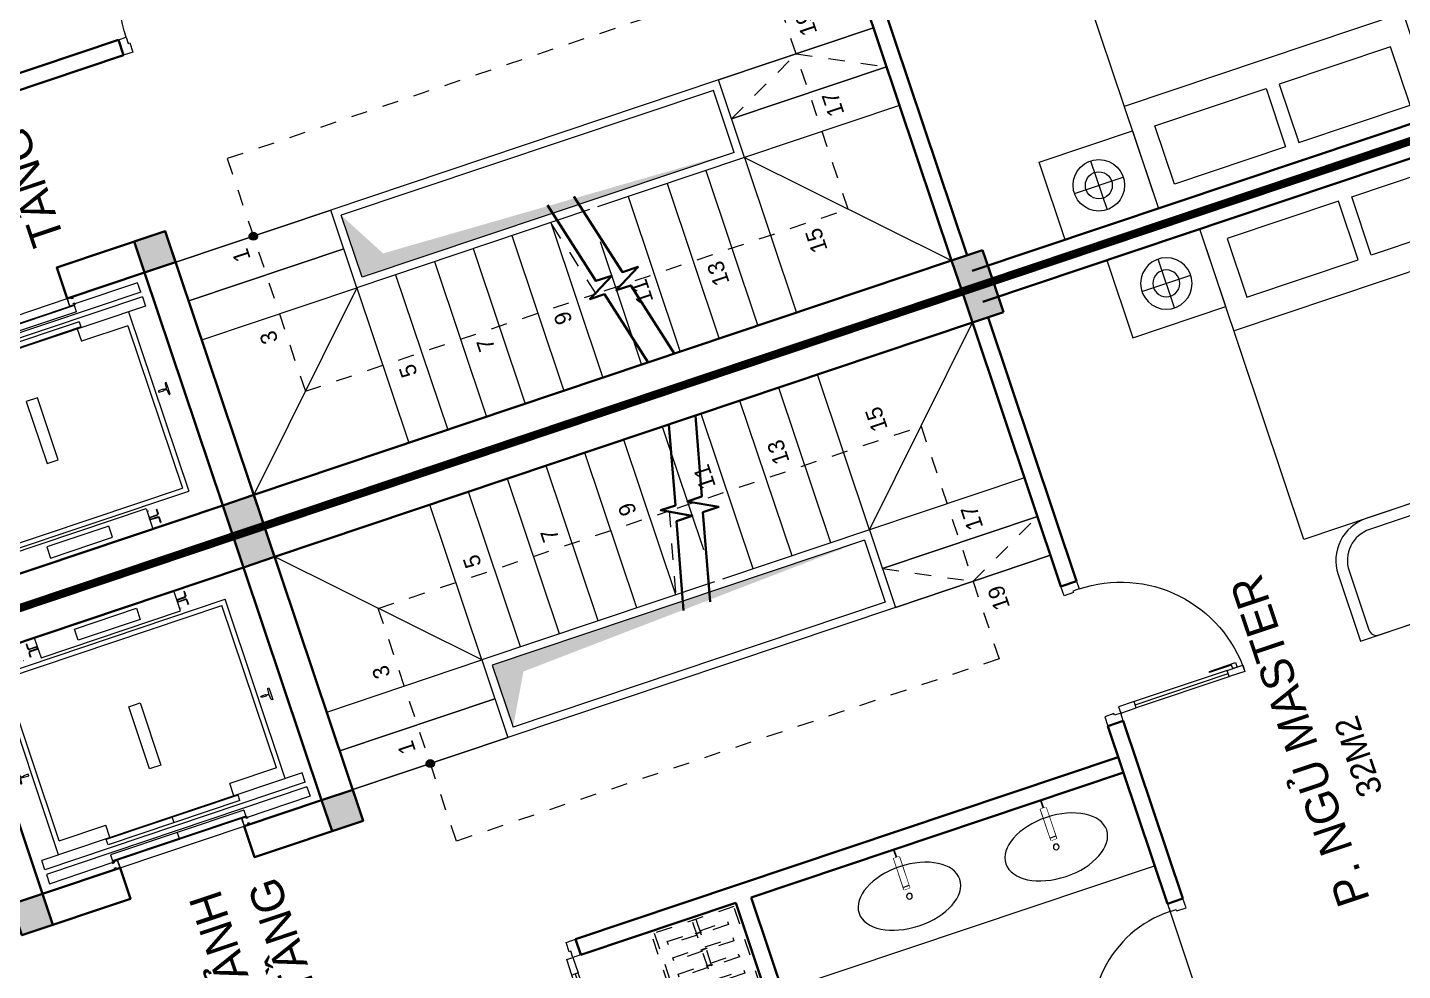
# Model space of a CAD drawing. Header units: metres. Extents: x 568332 to 569219, y 2065964 to 2066430.
# Drawn here: x 568597.84 to 568606.24, y 2066211.26 to 2066217.02 of the extents above; entities that cross this region are included whole.
import ezdxf

# ---------------------------------------------------------------- set-up
doc = ezdxf.new("R2010")
doc.units = ezdxf.units.M
for name, pattern in [('$AUDIT_BAD_LTYPE2', [0]), ('CENTER', [2, 1.25, -0.25, 0.25, -0.25]), ('HIDDEN', [0.375, 0.25, -0.125]), ('HIDDEN2', [0.1875, 0.125, -0.0625]), ('X-5M-G-MB PHONGNGU$0$HIDDEN2', [0.1875, 0.125, -0.0625])]:
    doc.linetypes.add(name, pattern=pattern)
doc.layers.get('0').update_dxf_attribs({"linetype": 'CONTINUOUS'})
doc.layers.get('DEFPOINTS').update_dxf_attribs({"linetype": 'CONTINUOUS'})
for name, color, linetype, lineweight in [('-CENTER', 143, 'CENTER', 13), ('-CONCRETE', 1, 'CONTINUOUS', 35), ('-DIM', 9, 'CONTINUOUS', 13), ('-DOOR', 137, 'CONTINUOUS', 9), ('-FURNITURE', 46, 'CONTINUOUS', 9), ('-HATCH', 8, 'CONTINUOUS', 5), ('-KH', 143, 'CONTINUOUS', 13), ('-LINE1', 7, 'CONTINUOUS', 18), ('-LINE2', 252, 'CONTINUOUS', 9), ('-TEXT', 7, 'CONTINUOUS', 15), ('-WALL', 4, 'CONTINUOUS', 35), ('TEXT25', 2, 'CONTINUOUS', 13)]:
    doc.layers.add(name, color=color, linetype=linetype, lineweight=lineweight)
doc.layers.add('-RANH GIOI LO DAT', color=12, linetype='CONTINUOUS')
doc.styles.add('SVN_AVO_thuong', font='')
doc.styles.add('T1', font='', dxfattribs={"height": 200})
doc.styles.add('vnavanth', font='', dxfattribs={"width": 0.8})
doc.styles.get('SVN_AVO_thuong').set_extended_font_data('SVN-Avo')
doc.styles.get('T1').set_extended_font_data('VNgeometric Light')
doc.styles.get('vnavanth').set_extended_font_data('.VnAvantH')

# ---------------------------------------------------------------- blocks, each defined once
blk = doc.blocks.new('Sink_Cicle')
blk.add_lwpolyline([(17.49999987077899, -50.00226151314564), (-17.49999987077899, -49.99773848685436), (-17.51615354442038, -252.2967581441626), (17.48384613892995, -252.3012811850058)], close=True)
blk.add_circle((0, -300), 17.5)
at = {"layer": 'DEFPOINTS'}
blk.add_line((0, -100), (0, 0), dxfattribs=at)
blk.add_wipeout([(17.499999870775355, -50.00226151314928), (-17.49999987078263, -49.99773848685436), (-17.516153544427652, -252.29675814416623), (17.48384613892631, -252.3012811850058)])
at = {"layer": '-FURNITURE', "linetype": 'Continuous'}
blk.add_ellipse((0, -300), major_axis=(-325, 0), ratio=0.5846153846153846, dxfattribs=at)
blk.add_line((-17.51421511289664, -237.2967582757119), (17.48578462866135, -237.3012813020032))
blk = doc.blocks.new('*U238')
at = {"linetype": 'X-5M-G-MB PHONGNGU$0$HIDDEN2'}
for points in [[(0, 600.0000000004657), (0, 0), (1254.545454600615, -3.99789616864818e-10), (1254.545454600615, 600.0000000000658)], [(1234.545454600615, 579.9996613719925), (1234.545454600615, 19.99966137199266), (20, 20.00000000046566), (20, 580.0000000004657)], [(1234.545454600615, 286.6991212950747), (1234.545454600615, 313.0991212949815), (20, 313.0991212953813), (19.99999859370291, 286.6991212952417)], [(113.7817614636733, 319.1750910408318), (109.4317788550979, 319.1750910408318), (109.4317788550979, 280.441767644881), (113.7817614636733, 280.441767644881)], [(227.7817614636733, 319.1750910407849), (223.4317788550979, 319.1750910407849), (223.4317788550979, 280.4417676448341), (227.7817614636733, 280.4417676448341)], [(341.7817614636733, 319.175091040738), (337.4317788550979, 319.175091040738), (337.4317788550979, 280.4417676447872), (341.7817614636733, 280.4417676447872)], [(455.7817614636733, 319.1750910406911), (451.4317788550979, 319.1750910406911), (451.4317788550979, 280.4417676447403), (455.7817614636733, 280.4417676447403)], [(569.7817614636733, 319.1750910406442), (565.431778855098, 319.1750910406442), (565.431778855098, 280.4417676446934), (569.7817614636733, 280.4417676446934)], [(683.7817614636733, 319.1750910405973), (679.431778855098, 319.1750910405973), (679.431778855098, 280.4417676446465), (683.7817614636733, 280.4417676446465)], [(797.7817614636733, 319.1750910405504), (793.431778855098, 319.1750910405504), (793.431778855098, 280.4417676445996), (797.7817614636733, 280.4417676445996)], [(911.7817614636733, 319.1750910405035), (907.431778855098, 319.1750910405035), (907.431778855098, 280.4417676445527), (911.7817614636733, 280.4417676445527)], [(1025.781761463673, 319.1750910404566), (1021.431778855098, 319.1750910404566), (1021.431778855098, 280.4417676445057), (1025.781761463673, 280.4417676445057)], [(1139.781761463673, 319.1750910404097), (1135.431778855098, 319.1750910404097), (1135.431778855098, 280.4417676444588), (1139.781761463673, 280.4417676444588)]]:
    blk.add_lwpolyline(points, close=True, dxfattribs=at)
for points in [[(122.2409142897814, 313.1103512093413), (122.2409142897814, 515.2497102723445), (100.1765458012815, 515.2497102723445), (100.1765458012815, 313.1103512093413)], [(236.2409142897814, 313.1103512092944), (236.2409142897814, 515.2497102722975), (214.1765458012815, 515.2497102722975), (214.1765458012815, 313.1103512092944)], [(350.2409142897814, 313.1103512092475), (350.2409142897814, 515.2497102722507), (328.1765458012815, 515.2497102722507), (328.1765458012815, 313.1103512092475)], [(464.2409142897814, 313.1103512092006), (464.2409142897814, 515.2497102722037), (442.1765458012815, 515.2497102722037), (442.1765458012815, 313.1103512092006)], [(578.2409142897814, 313.1103512091537), (578.2409142897814, 515.2497102721569), (556.1765458012815, 515.2497102721569), (556.1765458012815, 313.1103512091537)], [(692.2409142897814, 313.1103512091068), (692.2409142897814, 515.24971027211), (670.1765458012815, 515.24971027211), (670.1765458012815, 313.1103512091068)], [(806.2409142897814, 313.1103512090599), (806.2409142897814, 515.249710272063), (784.1765458012815, 515.249710272063), (784.1765458012815, 313.1103512090599)], [(920.2409142897814, 313.110351209013), (920.2409142897814, 515.2497102720162), (898.1765458012815, 515.2497102720162), (898.1765458012815, 313.110351209013)], [(1034.240914289781, 313.1103512089661), (1034.240914289781, 515.2497102719692), (1012.176545801281, 515.2497102719692), (1012.176545801281, 313.1103512089661)], [(1148.240914289781, 313.1103512089192), (1148.240914289781, 515.2497102719224), (1126.176545801281, 515.2497102719224), (1126.176545801281, 313.1103512089192)], [(100.1765458012815, 286.7103512094345), (100.1765458012815, 92.0852110228024), (122.2409142897814, 92.0852110228024), (122.2409142897814, 286.7103512094345)], [(214.1765458012815, 286.7103512093876), (214.1765458012815, 92.08521102275549), (236.2409142897814, 92.08521102275549), (236.2409142897814, 286.7103512093876)], [(328.1765458012815, 286.7103512093407), (328.1765458012815, 92.08521102270858), (350.2409142897814, 92.08521102270858), (350.2409142897814, 286.7103512093407)], [(442.1765458012815, 286.7103512092938), (442.1765458012815, 92.08521102266168), (464.2409142897814, 92.08521102266168), (464.2409142897814, 286.7103512092938)], [(556.1765458012815, 286.7103512092469), (556.1765458012815, 92.08521102261477), (578.2409142897814, 92.08521102261477), (578.2409142897814, 286.7103512092469)], [(670.1765458012815, 286.7103512092), (670.1765458012815, 92.08521102256786), (692.2409142897814, 92.08521102256786), (692.2409142897814, 286.7103512092)], [(784.1765458012815, 286.7103512091531), (784.1765458012815, 92.08521102252095), (806.2409142897814, 92.08521102252095), (806.2409142897814, 286.7103512091531)], [(898.1765458012815, 286.7103512091062), (898.1765458012815, 92.08521102247404), (920.2409142897814, 92.08521102247404), (920.2409142897814, 286.7103512091062)], [(1012.176545801281, 286.7103512090592), (1012.176545801281, 92.08521102242715), (1034.240914289781, 92.08521102242715), (1034.240914289781, 286.7103512090592)], [(1126.176545801281, 286.7103512090123), (1126.176545801281, 92.08521102238024), (1148.240914289781, 92.08521102238024), (1148.240914289781, 286.7103512090123)]]:
    blk.add_lwpolyline(points, dxfattribs=at)
blk = doc.blocks.new('X-5M-DH-2-CORE$0$A$C75E80C28')
at = {"layer": '-LINE2', "linetype": 'Continuous', "ltscale": 2}
for p, q in [((-510.0000099998433, -21.5000000000291), (-510.0000099998579, -50.60000000000582)), ((-506.8000099998899, -21.5000000000291), (-510.0000099998433, -21.5000000000291)), ((-510.0000099998579, -108.5000000000291), (-510.0000099998433, -79.39999999999418)), ((-506.8000099998899, -21.5000000000291), (-506.8000099999044, -50.60000000000582)), ((-506.8000099999044, -108.5000000000291), (-506.8000099998899, -79.39999999999418)), ((-456.2000100000296, -56.79999999998836), (-500.6000099999364, -56.80000000001746)), ((-456.2000100000441, -60), (-500.600009999951, -60.0000000000291)), ((-456.2000100000296, -70), (-500.6000099999364, -70.0000000000291)), ((-456.2000100000296, -73.19999999995343), (-500.6000099999364, -73.19999999998254)), ((-453.2000100000441, -63), (-453.2000100000296, -67)), ((-450.0000099998579, -63), (-450.0000099998433, -67)), ((450.0000100000616, -63), (450.0000100000761, -67)), ((453.200010000015, -63), (453.2000100000296, -67)), ((456.2000100000296, -56.79999999998836), (500.6000100000529, -56.79999999998836)), ((456.200010000015, -60), (500.6000100000383, -60)), ((456.2000100000296, -70), (500.6000100000529, -70)), ((456.2000100000296, -73.19999999995343), (500.6000100000529, -73.19999999995343)), ((506.8000100001227, -21.5), (510.0000100000761, -21.5)), ((506.8000100001227, -21.5), (506.8000100001082, -50.59999999997672)), ((506.8000100001227, -108.5), (506.8000100001227, -79.39999999996508)), ((510.0000100000761, -21.5), (510.0000100000616, -50.59999999997672)), ((510.0000100000761, -108.5), (510.0000100000761, -79.39999999996508)), ((-731.0000002632733, -148.9999999649008), (730.9999997367267, -148.9999999649299)), ((-731.0000002698944, -1304.999999934109), (-731.0000002632733, -148.9999999649008)), ((-556.8000102631631, -112.4999999912397), (-560.0000102631166, -112.4999999912397)), ((456.800009736864, -112.4999999912397), (460.0000097368174, -112.4999999912397)), ((730.9999997301056, -1304.999999934109), (730.9999997367267, -148.9999999649299)), ((-700.0000002632733, -178.9999999649008), (699.9999997367267, -178.9999999649299)), ((-700.0000002699089, -1224.999999934109), (-700.0000002632733, -178.9999999649008)), ((699.9999997300911, -1224.999999934109), (699.9999997367267, -178.9999999649299)), ((-700.0000002699089, -1224.999999934109), (-400.0000002699089, -1224.999999934138)), ((-400.0000002698944, -1304.999999934138), (-400.0000002699089, -1224.999999934138)), ((699.9999997300911, -1224.999999934109), (399.9999997300911, -1224.999999934109)), ((399.9999997301056, -1304.999999934109), (399.9999997300911, -1224.999999934109)), ((839.9999997301056, -1304.999999934109), (-840.0000002698944, -1304.999999934109)), ((-840.0000002698944, -1364.999999934109), (-840.0000002698944, -1304.999999934109)), ((424.9999997301056, -1308.999999934109), (-425.0000002698944, -1308.999999934109)), ((-425.0000002699089, -1342.999999934109), (-425.0000002698944, -1308.999999934109)), ((424.9999997300911, -1342.999999934109), (-425.0000002699089, -1342.999999934109)), ((-2.6989437174052e-07, -1308.999999934109), (-2.699089236557484e-07, -1342.999999934109)), ((424.9999997300911, -1342.999999934109), (424.9999997301056, -1308.999999934109)), ((839.9999997301056, -1364.999999934109), (839.9999997301056, -1304.999999934109)), ((839.9999997301056, -1364.999999934109), (-840.0000002698944, -1364.999999934109)), ((839.9999997301056, -1394.999999934109), (-840.0000002698944, -1394.999999934109)), ((-840.0000002698944, -1394.999999934109), (-840.0000002698944, -1454.999999934109)), ((429.9999997300911, -1405.999999934138), (-430.0000002699089, -1405.999999934109)), ((-430.0000002699089, -1405.999999934109), (-430.0000002698944, -1445.999999934109)), ((-2.699089236557484e-07, -1405.999999934109), (-2.6989437174052e-07, -1445.999999934109)), ((429.9999997300911, -1405.999999934138), (429.9999997301056, -1445.999999934138)), ((839.9999997301056, -1394.999999934109), (839.9999997301056, -1454.999999934109)), ((-840.0000002698944, -1454.999999934109), (-435.0000002698944, -1454.999999934109)), ((-435.0000002698944, -1449.999999934109), (-435.0000002699089, -1459.999999934109)), ((-435.0000002698944, -1449.999999934109), (-400.0000002698944, -1449.999999934138)), ((-435.0000002699089, -1459.999999934109), (-425.0000002699089, -1459.999999934109)), ((-435.0000002698653, -1489.999999934109), (-435.0000002698653, -1499.999999934109)), ((-435.0000002698653, -1489.999999934109), (-425.0000002698653, -1489.999999934109)), ((-435.0000002698653, -1499.999999934109), (-400.0000002698653, -1499.999999934138)), ((-433.4000002698012, -1451.599999934086), (-433.4000002698012, -1458.399999934074)), ((-433.4000002698012, -1451.599999934086), (-401.6000002697547, -1451.599999934086)), ((-433.4000002698012, -1458.399999934074), (-425.0000002698944, -1458.399999934074)), ((-433.4000002697721, -1491.599999934086), (-433.4000002697721, -1498.399999934074)), ((-433.4000002697721, -1491.599999934086), (-425.0000002698653, -1491.599999934086)), ((-433.4000002697721, -1498.399999934074), (-401.6000002697256, -1498.399999934074)), ((429.9999997301056, -1445.999999934138), (-430.0000002698944, -1445.999999934109)), ((-425.0000002698944, -1458.399999934074), (-425.0000002699089, -1459.999999934109)), ((-425.0000002698653, -1489.999999934109), (-425.0000002698653, -1491.599999934086)), ((-401.6000002697547, -1451.599999934086), (-401.6000002697256, -1498.399999934074)), ((399.9999997301056, -1449.999999934109), (-400.0000002698944, -1449.999999934138)), ((-400.0000002698944, -1449.999999934138), (-400.0000002698653, -1499.999999934138)), ((399.9999997301056, -1449.999999934109), (399.9999997301347, -1499.999999934109)), ((434.9999997301056, -1449.999999934109), (399.9999997301056, -1449.999999934109)), ((434.9999997301347, -1499.999999934109), (399.9999997301347, -1499.999999934109)), ((401.5999997301988, -1451.599999934086), (401.5999997302279, -1498.399999934074)), ((433.3999997302453, -1451.599999934086), (401.5999997301988, -1451.599999934086)), ((433.3999997302744, -1498.399999934074), (401.5999997302279, -1498.399999934074)), ((433.3999997302453, -1458.399999934074), (424.9999997301056, -1458.399999934074)), ((424.9999997301056, -1458.399999934074), (424.9999997301056, -1459.999999934109)), ((434.9999997301056, -1459.999999934109), (424.9999997301056, -1459.999999934109)), ((424.9999997301347, -1489.999999934109), (424.9999997301347, -1491.599999934086)), ((434.9999997301347, -1489.999999934109), (424.9999997301347, -1489.999999934109)), ((433.3999997302744, -1491.599999934086), (424.9999997301347, -1491.599999934086)), ((433.3999997302453, -1451.599999934086), (433.3999997302453, -1458.399999934074)), ((433.3999997302744, -1491.599999934086), (433.3999997302744, -1498.399999934074)), ((434.9999997301056, -1449.999999934109), (434.9999997301056, -1459.999999934109)), ((839.9999997301056, -1454.999999934109), (434.9999997301056, -1454.999999934109)), ((434.9999997301347, -1489.999999934109), (434.9999997301347, -1499.999999934109))]:
    blk.add_line(p, q, dxfattribs=at)
for points in [[(-450.0000000000146, 0), (-450, -130), (450, -130), (449.9999999999854, 0)], [(-200, -29), (200.0000000001164, -29), (200.0000000001164, -101), (-200, -101)], [(-36.0000002632587, -583.9999999649008), (35.9999997367413, -583.9999999649008), (35.99999973675585, -983.9999999649008), (-36.00000026324415, -983.9999999649008)]]:
    blk.add_lwpolyline(points, close=True, dxfattribs=at)
for points in [[(-780.0000002632587, -788.9999999649008), (-751.0000002632587, -788.9999999649299, 0.414213562373095), (-750.0000002632733, -787.9999999649008), (-750.0000002632587, -783.9999999649008), (-750.0000002632587, -779.9999999649008, 0.414213562373095), (-751.0000002632733, -778.9999999649299), (-780.0000002632733, -778.9999999649881, -0.2569775838576673), (-784.1207396915852, -781.9399999648449), (-797.9000002631656, -781.939999964874, -0.414213562373095), (-800.9000002631656, -778.939999964874), (-804.0000002632587, -749.4999999649008, 0.414213562373095), (-807.0000002632587, -746.4999999649008), (-812.0000002632587, -746.4999999649008), (-812.0000002632587, -783.9999999649008), (-812.0000002632587, -821.4999999649008), (-807.0000002632587, -821.4999999649008, 0.414213562373095), (-804.0000002632587, -818.4999999649008), (-800.9000002631656, -789.0599999648693, -0.414213562373095), (-797.9000002631656, -786.0599999648693), (-784.1207396915852, -786.0599999648402, -0.2569775838576673), (-780.0000002632587, -788.9999999647553)], [(779.9999997367413, -788.9999999649299), (750.9999997367413, -788.9999999649008, -0.414213562373095), (749.9999997367267, -787.9999999649299), (749.9999997367413, -783.9999999649299), (749.9999997367413, -779.9999999649299, -0.414213562373095), (750.9999997367267, -778.9999999649008), (779.9999997368432, -778.9999999650172, 0.2569775838576673), (784.1207391653006, -781.939999964874), (797.899999736881, -781.9399999648449, 0.414213562373095), (800.899999736881, -778.9399999648449), (803.9999997367413, -749.4999999649008, -0.414213562373095), (806.9999997367413, -746.4999999649008), (811.9999997367413, -746.4999999649008), (811.9999997367413, -783.9999999649008), (811.9999997367413, -821.4999999649008), (806.9999997367413, -821.4999999649008, -0.414213562373095), (803.9999997367413, -818.4999999649008), (800.899999736881, -789.0599999648402, 0.414213562373095), (797.899999736881, -786.0599999648402), (784.1207391653006, -786.0599999648693, 0.2569775838576672), (779.9999997368577, -788.9999999647844)]]:
    blk.add_lwpolyline(points, format="xyb", dxfattribs=at)
for centre, radius, start, end in [((-500.600009999951, -50.60000000000582), 9.400000000001475, 180, 270), ((-500.6000099999364, -79.39999999999418), 9.399999999997844, 90, 180), ((-500.600009999951, -50.60000000000582), 6.200000000004374, 180, 270), ((-500.6000099999364, -79.39999999999418), 6.19999999999734, 90, 180), ((-456.2000100000441, -63), 6.19999999999713, 0, 90), ((-456.2000100000441, -63), 3.000000000000045, 0, 90), ((-456.2000100000296, -67), 6.20000000000076, 270, 0), ((-456.2000100000296, -67), 2.999999999999834, 270, 0), ((456.200010000015, -63), 6.19999999999713, 90, 180), ((456.2000100000296, -67), 6.20000000000076, 180, 270), ((456.200010000015, -63), 3.000000000000045, 90, 180), ((456.2000100000296, -67), 2.999999999999834, 180, 270), ((500.6000100000383, -50.59999999997672), 6.200000000004374, 270, 0), ((500.6000100000383, -50.59999999997672), 9.400000000001475, 270, 0), ((500.6000100000529, -79.39999999996508), 9.399999999997844, 0, 90), ((500.6000100000529, -79.39999999996508), 6.19999999999734, 0, 90)]:
    blk.add_arc(centre, radius, start, end, dxfattribs=at)
blk = doc.blocks.new('A$C5C575821')
at = {"layer": '-CONCRETE'}
h = blk.add_hatch(color=256, dxfattribs=at)
h.dxf.hatch_style = 1
h.paths.add_polyline_path([(-0.00237559899687767, 200.0000000000146), (-0.00237559899687767, 1.455191522836685e-11), (199.9976244010031, 1.455191522836685e-11), (199.9976244010031, 200.0000000000146)])
blk.add_lwpolyline([(-0.00237559899687767, 1.455191522836685e-11), (199.9976244010031, 1.455191522836685e-11), (199.9976244010031, 200.0000000000146), (-0.00237559899687767, 200.0000000000146)], close=True, dxfattribs=at)
blk = doc.blocks.new('A$C3F71457E')
at = {"layer": '-CONCRETE'}
blk.add_lwpolyline([(-8.760252967476845e-09, -100.0000002632005), (0, 400), (-1500, 400.0000000000582), (-1500.00000001755, -1399.999999999942), (-1.754960976541042e-08, -1400), (-7.895869202911854e-08, -900.0000002632005), (199.9999999912397, -900.0000002982852), (199.9999999824504, -1600), (-1700.00000001755, -1600), (-1700, 600), (200, 600), (199.9999999912397, -100.0000002982852), (6.140908226370811e-08, -100.0000002632005)], dxfattribs=at)
at = {"layer": '-LINE1'}
blk.add_line((-7.895869202911854e-08, -900.0000002632005), (-8.760252967476845e-09, -100.0000002632005), dxfattribs=at)
at = {"layer": '-WALL'}
for p in [(-1699.997624401003, 399.9999999999854), (0.00237559899687767, 399.9999999999854), (-1699.997624401081, -1599.999999999959), (0.002375601565972829, -1600.000000021305)]:
    blk.add_blockref('A$C5C575821', p, dxfattribs=at)
at = {"color": 2, "rotation": 90}
blk.add_blockref('X-5M-DH-2-CORE$0$A$C75E80C28', (-1500.00000000876, -499.9999999999418), dxfattribs=at)
blk = doc.blocks.new('*U198')
at = {"linetype": '$AUDIT_BAD_LTYPE2'}
for p, q in [((70, 100), (70, 700.0000000000018)), ((90, 700.0000000000018), (90, 100))]:
    blk.add_line(p, q, dxfattribs=at)
for points in [[(50, 700.0000000000018), (90, 700.0000000000018), (90, 800.0000000000018), (50, 800.0000000000018), (50, 700.0000000000018)], [(50, 702.9059272893373), (50, 100)], [(50, 100), (90, 100), (90, 0), (50, 0), (50, 100)]]:
    blk.add_lwpolyline(points)
for points in [[(118.2698876160139, 594.515618111911), (118.2698876160139, 764.1349438079942), (90, 764.1349438079942), (90, 735.8650561920094), (112.6159100928053, 735.8650561920094), (112.6159100928053, 594.515618111911)], [(0, 0), (50, 0), (50, -40), (60, -40), (60, -100.0001724930771), (0, -100.0001724930771)], [(900.0000000000018, -1.262177448353619e-28), (850.0000000000018, -1.262177448353619e-28), (850.0000000000018, -40.00000000000001), (840.0000000000018, -40.00000000000001), (840.0000000000018, -100.0001724930771), (900.0000000000018, -100.0001724930771)]]:
    blk.add_lwpolyline(points, close=True)
at = {"linetype": '$AUDIT_BAD_LTYPE2', "ltscale": 0.3}
blk.add_arc((50, 0), 800.0000000000019, 0, 90, dxfattribs=at)
blk = doc.blocks.new('*U149')
at = {"linetype": '$AUDIT_BAD_LTYPE2'}
for p, q in [((70, 100), (70, 699.9999999999982)), ((90, 699.9999999999982), (90, 100))]:
    blk.add_line(p, q, dxfattribs=at)
for points in [[(50, 699.9999999999982), (90, 699.9999999999982), (90, 799.9999999999982), (50, 799.9999999999982), (50, 699.9999999999982)], [(50, 702.9059272893337), (50, 100)], [(50, 100), (90, 100), (90, 0), (50, 0), (50, 100)]]:
    blk.add_lwpolyline(points)
for points in [[(118.2698876160139, 594.5156181119073), (118.2698876160139, 764.1349438079906), (90, 764.1349438079906), (90, 735.8650561920058), (112.6159100928053, 735.8650561920058), (112.6159100928053, 594.5156181119073)], [(0, 0), (50, 0), (50, -40), (60, -40), (60, -99.99999999999272), (0, -99.99999999999272)], [(899.9999999999982, 1.3252863207713e-28), (849.9999999999982, 1.3252863207713e-28), (849.9999999999982, -40.00000000000001), (839.9999999999982, -40.00000000000001), (839.9999999999982, -99.99999999999272), (899.9999999999982, -99.99999999999272)]]:
    blk.add_lwpolyline(points, close=True)
at = {"linetype": '$AUDIT_BAD_LTYPE2', "ltscale": 0.3}
blk.add_arc((50, 0), 799.9999999999982, 0, 90, dxfattribs=at)
blk = doc.blocks.new('A$C8a974c9c')
for p, q in [((1750.087982669494, 2957.416116623174), (1750.087982669657, 2642.58393779996)), ((1592.671893257969, 2800.000027211493), (1907.504072081182, 2800.000027211652)), ((1342.999452652235, 2500.000027214177), (1342.999452652119, 700.000027214177)), ((1750.087982669345, 242.5839378051005), (1750.087982669549, 557.4161166283138)), ((1592.67189325784, 400.0000272168018), (1907.504072081053, 400.0000272166017))]:
    blk.add_line(p, q)
for points in [[(1999.999452652235, 3100.000027209127), (1500.176512686827, 3100.000027209127), (1500.176512686827, 2500.000027214177), (1999.999452652235, 2500.000027214177)], [(1890.999452652235, 2360.000027214177), (1514.499452652235, 2360.000027214177), (1514.499452652148, 1642.500027214177), (1890.999452652148, 1642.500027214177)], [(1890.99945265209, 840.000027214177), (1514.49945265209, 840.000027214177), (1514.499452652148, 1557.500027214177), (1890.999452652148, 1557.500027214177)], [(1999.999452652119, 100.0000272192265), (1500.17651268671, 100.0000272192265), (1500.17651268671, 700.000027214177), (1999.999452652119, 700.000027214177)]]:
    blk.add_lwpolyline(points, close=True)
blk.add_lwpolyline([(1999.999452652235, 2500.000027214177), (-0.0005473477649502456, 2500.000027214177), (-0.0005473478813655674, 700.000027214177), (1999.999452652119, 700.000027214177), (1999.999452652235, 2500.000027214177)])
for centre, radius in [((1750.087982669561, 2800.000027211581), 157.4160894116067), ((1750.087982669561, 2800.000027211581), 82.41608941160666), ((1750.087982669432, 400.0000272166926), 157.4160894116067), ((1750.087982669432, 400.0000272166926), 82.41608941160666)]:
    blk.add_circle(centre, radius)
blk = doc.blocks.new('A$C424D5770')
at = {"layer": '-FURNITURE'}
blk.add_line((70.00063380098436, 769.8614636488492), (700.0012267573038, 769.861463410547), dxfattribs=at)
for points in [[(0.0006336262740660459, 269.9992703502066), (0.0006339756946545094, 1269.723656995484, -0.414213562383414), (270.0006340710097, 1539.7236569097), (700.0012270177831, 1539.723656726594), (700.0012264967954, -0.0007299187273019925), (270.0006335285434, -0.0007297355768969283, -0.4142135623627453)], [(70.00063362627407, 269.9992703279713), (70.00063397569465, 1269.723656973249, -0.4142135623834242), (270.0006340463005, 1469.7236569097), (650.001226997294, 1469.723656750852, -0.4142135623627659), (700.0012269796571, 1419.723656734961), (700.0012265349214, 119.9992700896546, -0.4142135623834403), (650.0012265172554, 69.99927010554529), (270.0006335556682, 69.9992702644231, -0.4142135623627457)]]:
    blk.add_lwpolyline(points, format="xyb", close=True, dxfattribs=at)
blk = doc.blocks.new('*U18')
at = {"linetype": '$AUDIT_BAD_LTYPE2'}
for p, q in [((70, 100), (69.99999999999999, 599.9999999999982)), ((89.99999999999999, 599.9999999999982), (90, 100))]:
    blk.add_line(p, q, dxfattribs=at)
for points in [[(49.99999999999999, 599.9999999999982), (89.99999999999999, 599.9999999999982), (89.99999999999999, 699.9999999999982), (49.99999999999999, 699.9999999999982), (49.99999999999999, 599.9999999999982)], [(49.99999999999999, 602.9059272893337), (50, 100)], [(50, 100), (90, 100), (90, 0), (50, 0), (50, 100)]]:
    blk.add_lwpolyline(points)
for points in [[(118.2698876160139, 494.5156181119073), (118.2698876160139, 664.1349438079906), (89.99999999999999, 664.1349438079906), (89.99999999999999, 635.8650561920058), (112.6159100928053, 635.8650561920058), (112.6159100928053, 494.5156181119073)], [(0, 0), (50, 0), (50, -40), (60, -40), (60, -100.0001724930698), (0, -100.0001724930698)], [(799.9999999999982, 7.105427357601134e-15), (749.9999999999982, 7.105427357601134e-15), (749.9999999999982, -40), (739.9999999999982, -40), (739.9999999999982, -100.0001724930698), (799.9999999999982, -100.0001724930698)]]:
    blk.add_lwpolyline(points, close=True)
at = {"linetype": '$AUDIT_BAD_LTYPE2', "ltscale": 0.3}
blk.add_arc((50, 0), 699.9999999999982, 0, 90, dxfattribs=at)
blk = doc.blocks.new('M19-T3')
at = {"layer": '-HATCH', "true_color": 0x8c8896}
h = blk.add_hatch(color=252, dxfattribs=at)
h.dxf.hatch_style = 1
edge = h.paths.add_edge_path()
edge.add_arc((201147.7385223016, -159854.1249296967), 24.62566289535607, 0, 360)
h = blk.add_hatch(color=252, dxfattribs=at)
h.dxf.hatch_style = 1
h.paths.add_polyline_path([(201197.7385223016, -160404.1249296967), (201597.4540050528, -160404.1249296967), (201597.454005053, -162804.1249296964), (201499.9129795821, -160572.6742193879)])
at = {"layer": '-FURNITURE'}
blk.add_lwpolyline([(199747.3573564942, -163853.6365005006), (199747.3573564942, -161453.6365005006), (199147.3573564942, -161453.6365005006), (199147.3573564942, -163853.6365005006)], close=True, dxfattribs=at)
at = {"layer": '-HATCH'}
blk.add_line((198902.2226135405, -163853.6363280074), (198102.2226135405, -163853.6363280074), dxfattribs=at)
at = {"layer": '-KH', "linetype": 'HIDDEN2', "ltscale": 5}
blk.add_line((202147.4540050537, -161729.1224144091), (201647.4540050532, -161604.1249296967), dxfattribs=at)
for points in [[(202147.4540050537, -161780.6612957346), (202147.4540050537, -163354.1249296974), (200647.8807809262, -163354.1249296974), (200647.8807809262, -159854.1249296967), (202147.4540050537, -159854.1249296967), (202147.4540050537, -161729.1224144091)], [(201397.5962636773, -162854.1249296955), (201147.7385223017, -163354.1249296955), (201397.5962636772, -163853.4723228215)]]:
    blk.add_lwpolyline(points, dxfattribs=at)
at = {"layer": '-KH'}
blk.add_circle((201147.7385223016, -159854.1249296967), 24.62566289535607, dxfattribs=at)
at = {"layer": '-LINE1'}
for p, q in [((201147.7385223016, -160354.1249296967), (201147.7385223016, -159354.1249296967)), ((201147.7385223016, -159354.1249296967), (201147.7385223017, -160354.1249296967)), ((201397.5962636772, -160354.1249296967), (201397.5962636772, -159354.1249296967)), ((201397.5962636772, -159354.1249296967), (201397.5962636772, -160354.1249296967)), ((201647.4540050528, -159354.1249296967), (201647.4540050528, -160354.1249296967)), ((201647.4540050528, -160354.1249296967), (201147.7385223016, -160354.1249296967)), ((201147.7385223019, -162854.1249296964), (201147.7385223016, -160354.1249296967)), ((201647.4540050534, -161854.1249296964), (201647.4540050528, -160354.1249296967)), ((201597.4540050528, -160404.1249296967), (201197.7385223016, -160404.1249296967)), ((201197.7385223026, -162804.1249296964), (201197.7385223016, -160404.1249296967)), ((201597.454005053, -162804.1249296964), (201597.4540050528, -160404.1249296967)), ((201647.4540050537, -162854.1249296964), (201647.4540050534, -161905.6638110218)), ((201597.454005053, -162804.1249296964), (201197.7385223026, -162804.1249296964)), ((201647.4540050528, -162854.1249296964), (201147.7385223016, -162854.1249296964)), ((201147.7385223016, -162854.1249296964), (201147.7385223016, -163854.1249296964)), ((201147.7385223016, -163854.1249296964), (201147.7385223017, -162854.1249296964)), ((201397.5962636772, -162854.1249296964), (201397.5962636772, -163854.1249296964)), ((201397.5962636772, -163854.1249296964), (201397.5962636772, -162854.1249296964)), ((201647.4540050528, -163854.1249296964), (201647.4540050528, -162854.1249296964)), ((201647.4540050537, -162854.1249296964), (202647.4338831601, -163853.6365005005))]:
    blk.add_line(p, q, dxfattribs=at)
at = {"layer": '-LINE1', "lineweight": 18}
for p, q in [((201647.4540050528, -160354.1249296967), (202647.4338831601, -159353.6365006753)), ((201647.4540050528, -160354.1249296967), (202647.4833548097, -160354.1249296967)), ((201647.454005053, -160604.1249296966), (202647.4833548099, -160604.1249296966)), ((201647.4540050525, -160854.1249296966), (202647.4833548094, -160854.1249296966)), ((201647.4540050525, -161104.1249296966), (202647.4833548094, -161104.1249296966)), ((201647.4540050525, -161354.1249296966), (202647.4833548094, -161354.1249296966)), ((201647.4540050525, -161604.1249296966), (202647.4833548094, -161604.1249296966)), ((201853.6053821152, -161854.1249296966), (202647.4833548094, -161854.1249296966)), ((201647.4540050532, -162104.1249296966), (202647.4833548101, -162104.1249296966)), ((201647.4540050528, -162354.1249296966), (202647.4833548097, -162354.1249296966)), ((201647.4540050532, -162604.1249296966), (202647.4833548101, -162604.1249296966)), ((201647.4540050528, -162854.1249296964), (202647.4833548097, -162854.1249296964))]:
    blk.add_line(p, q, dxfattribs=at)
at = {"layer": '-RANH GIOI LO DAT', "linetype": 'HIDDEN', "ltscale": 10, "const_width": 50}
blk.add_lwpolyline([(202847.3573571431, -171341.6559282462), (202847.3573564404, -151653.1480721793), (193847.3573574052, -151653.148072389), (193847.3573572669, -171551.0461515859)], close=True, dxfattribs=at)
at = {"layer": '-WALL', "linetype": 'Continuous', "ltscale": 10}
for p, q in [((202847.3573565117, -168654.1480720883), (202847.3573565118, -153653.1480724176)), ((202647.3573565118, -163853.6365005007), (202647.3573565118, -159353.148071654)), ((202747.3573565117, -168743.2789073747), (202747.3573565118, -163953.6365005005))]:
    blk.add_line(p, q, dxfattribs=at)
at = {"layer": '-WALL'}
for p, q in [((199747.3573564943, -160353.6365005007), (199747.3573564946, -161353.6365005006)), ((199747.3573564943, -160353.6365005007), (199847.3573564942, -160353.6365005007)), ((199847.3573564942, -160353.6365005007), (199847.3573564942, -163853.6365005005)), ((199747.3573564946, -161353.6365005006), (196047.3573563473, -161353.6365005006)), ((199747.3573564942, -161453.6365005006), (196047.3573563527, -161453.6365005006)), ((200047.5479393978, -163853.6365005006), (198902.2226135404, -163853.6365005005)), ((198902.2226135405, -163953.6365005005), (198902.2226135405, -163853.6365005005)), ((200047.5479393979, -163853.6365005006), (200047.5479393979, -163953.6365005006)), ((202647.3573565118, -163853.6365005006), (200947.5479393978, -163853.6365005006)), ((200947.5479393979, -163853.6365005006), (200947.5479393978, -163953.6365005006)), ((200047.5479393979, -163953.6365005006), (198902.2226135405, -163953.6365005006)), ((202647.3573565118, -163953.6365005006), (200947.5479393978, -163953.6365005006))]:
    blk.add_line(p, q, dxfattribs=at)
for points in [[(201541.2110740787, -161619.749791084), (202073.6644425352, -161752.8592264687), (202073.6644425352, -161854.1249296968), (202167.0153930064, -161682.4698794759), (202167.0153930064, -161776.1962791496), (202647.3573565117, -161896.2782456496)], [(201541.2110740787, -161789.7928440223), (202073.6644425352, -161922.902279407), (202073.6644425352, -162024.1679826351), (202167.0153930064, -161852.5129324142), (202167.0153930064, -161946.2393320879), (202647.3573565117, -162066.321298588)]]:
    blk.add_lwpolyline(points, dxfattribs=at)
at = {"layer": '-DIM', "xscale": -1, "rotation": 359.9999999566672}
blk.add_blockref('A$C424D5770', (200747.3579898726, -167023.0858896897), dxfattribs=at)
at = {"layer": '-DOOR', "rotation": 90.00000000000001}
blk.add_blockref('*U198', (199747.3573564943, -160353.6365005007), dxfattribs=at)
at = {"layer": '-DOOR'}
blk.add_blockref('*U18', (198102.2226135405, -163853.6363280073), dxfattribs=at)
at = {"layer": '-DOOR', "xscale": -1, "rotation": 180}
blk.add_blockref('*U149', (200047.5479393979, -163953.6365005006), dxfattribs=at)
at = {"layer": '-FURNITURE', "extrusion": (0, 0, -1), "xscale": 0.916666666665974, "yscale": 0.916666666665974, "zscale": -0.916666666665974}
blk.add_blockref('*U238', (-199747.3573564946, -161353.6365005006), dxfattribs=at)
at = {"layer": '-FURNITURE', "xscale": -1, "rotation": 180}
blk.add_blockref('A$C8a974c9c', (200747.3579038596, -164653.3922590786), dxfattribs=at)
at = {"layer": '-WALL', "rotation": 180}
blk.add_blockref('A$C3F71457E', (201147.3573564943, -158753.148071654), dxfattribs=at)
at = {"layer": '-WALL'}
for p in [(202647.3597321106, -159353.1480716571), (202647.3597321108, -164053.6365005036)]:
    blk.add_blockref('A$C5C575821', p, dxfattribs=at)
at = {"layer": '-TEXT', "color": 2, "style": 'vnavanth'}
for s, p in [('s¶nh', (200094.3131935797, -158389.0540842094)), ('tÇng', (200057.3081881748, -158754.4064615337))]:
    blk.add_text(s, height=199.9591899200177, dxfattribs=at).set_placement(p)
at = {"layer": '-TEXT', "style": 'T1'}
for s, p in [('1', (201249.3281184569, -159796.4941588823)), ('3', (201735.6789587019, -159796.4941588811)), ('5', (202199.8595475923, -160539.0173938221)), ('7', (202199.8595475923, -161039.0173938221)), ('9', (202199.8595475923, -161539.0173938221)), ('11', (202199.8100759424, -162049.0463986084)), ('13', (202199.8100759423, -162525.4091322605)), ('15', (202199.8100759423, -163157.930549492)), ('19', (200927.149814952, -163519.9156439571)), ('17', (201443.1562418442, -163519.9156439571))]:
    blk.add_text(s, height=100, rotation=359.9999999899949, dxfattribs=at).set_placement(p)
at = {"layer": 'TEXT25'}
for s, height, style, p in [('P. NGỦ MASTER', 200, 'SVN_AVO_thuong', (198532.8005575992, -165037.3180064886)), ('32M2', 150, 'T1', (199132.0732824496, -165320.5863928003))]:
    blk.add_text(s, height=height, rotation=1.005123984043621e-08, dxfattribs=dict(at, style=style)).set_placement(p)
at = {"layer": '-FURNITURE', "xscale": -1, "rotation": 270}
blk.add_blockref('Sink_Cicle', (199747.3573564942, -163319.9352998766), dxfattribs=at)
at = {"layer": '-WALL'}
blk.add_line((199747.3573564942, -163853.6365005006), (199747.3573564942, -161453.6365005006), dxfattribs=at)
at = {"layer": '-FURNITURE', "xscale": -1, "rotation": 270}
blk.add_blockref('Sink_Cicle', (199747.3573564942, -162372.9269384909), dxfattribs=at)
blk = doc.blocks.new('G1600')
for p, q in [((137477.0741823114, -212827.2147267315), (139077.0741823114, -212827.2147267327)), ((137227.6935681712, -213391.7193460799), (137227.6935681718, -213076.8871672568)), ((139326.4547964507, -213391.7193460799), (139326.4547964501, -213076.8871672568)), ((137385.1096575831, -213234.3032566686), (137070.2774787599, -213234.3032566681)), ((139169.0387070388, -213234.3032566686), (139483.870885862, -213234.3032566681))]:
    blk.add_line(p, q)
blk.add_lwpolyline([(137477.074182311, -213484.2147267315), (137477.0741823123, -211484.2147267315), (139077.0741823123, -211484.2147267327), (139077.074182311, -213484.2147267327), (137477.074182311, -213484.2147267315)])
for points in [[(136977.074182316, -213484.2147267311), (136977.0741823163, -212984.3917867657), (137477.0741823113, -212984.3917867661), (137477.074182311, -213484.2147267315)], [(137617.074182311, -213375.2147267316), (137617.0741823112, -212998.7147267316), (138234.5741823112, -212998.714726732), (138234.574182311, -213375.214726732)], [(138937.074182311, -213375.2147267325), (138937.0741823112, -212998.7147267325), (138319.5741823112, -212998.7147267321), (138319.574182311, -213375.2147267321)], [(139577.0741823059, -213484.2147267331), (139577.0741823062, -212984.3917867677), (139077.0741823113, -212984.3917867673), (139077.074182311, -213484.2147267327)]]:
    blk.add_lwpolyline(points, close=True)
for centre, radius in [((137227.6935681715, -213234.3032566684), 157.4160894116067), ((139326.4547964504, -213234.3032566684), 157.4160894116067), ((137227.6935681715, -213234.3032566684), 82.41608941160666), ((139326.4547964504, -213234.3032566684), 82.41608941160666)]:
    blk.add_circle(centre, radius)
blk = doc.blocks.new('M18-T3')
at = {"layer": '-HATCH', "true_color": 0x8c8896}
h = blk.add_hatch(color=252, dxfattribs=at)
h.dxf.hatch_style = 1
edge = h.paths.add_edge_path()
edge.add_arc((196802.0676460107, -93719.10848263533), 24.62566289535607, 0, 360)
h = blk.add_hatch(color=252, dxfattribs=at)
h.dxf.hatch_style = 1
h.paths.add_polyline_path([(196752.0676460107, -94269.10848263533), (196352.3521632596, -94269.10848263533), (196352.3521632593, -96669.1084826351), (196449.8931887303, -94437.6577723266)])
at = {"layer": '-KH', "linetype": 'HIDDEN2', "ltscale": 5}
blk.add_line((195802.3521632586, -95594.10596734773), (196302.3521632591, -95469.10848263533), dxfattribs=at)
for points in [[(195802.3521632586, -95645.64484867324), (195802.3521632586, -97219.10848263603), (197301.9253873861, -97219.10848263603), (197301.9253873861, -93719.10848263533), (195802.3521632586, -93719.10848263533), (195802.3521632586, -95594.10596734773)], [(196552.209904635, -96719.10848263417), (196802.0676460106, -97219.10848263417), (196552.2099046351, -97718.45587576016)]]:
    blk.add_lwpolyline(points, dxfattribs=at)
at = {"layer": '-KH'}
blk.add_circle((196802.0676460107, -93719.10848263533), 24.62566289535607, dxfattribs=at)
at = {"layer": '-LINE1', "lineweight": 18}
for p, q in [((196302.3521632596, -94219.10848263533), (195302.3722851522, -93218.62005361401)), ((196302.3521632596, -94219.10848263533), (195302.3228135027, -94219.10848263533)), ((196302.3521632593, -94469.10848263522), (195302.3228135024, -94469.10848263522)), ((196302.3521632598, -94719.10848263522), (195302.3228135029, -94719.10848263522)), ((196302.3521632598, -94969.10848263522), (195302.3228135029, -94969.10848263522)), ((196302.3521632598, -95219.10848263522), (195302.3228135029, -95219.10848263522)), ((196302.3521632598, -95469.10848263522), (195302.3228135029, -95469.10848263522)), ((196096.2007861971, -95719.10848263522), (195302.3228135029, -95719.10848263522)), ((196302.3521632591, -95969.10848263522), (195302.3228135022, -95969.10848263522)), ((196302.3521632596, -96219.10848263522), (195302.3228135027, -96219.10848263522)), ((196302.3521632591, -96469.10848263522), (195302.3228135022, -96469.10848263522)), ((196302.3521632596, -96719.1084826351), (195302.3228135027, -96719.1084826351))]:
    blk.add_line(p, q, dxfattribs=at)
at = {"layer": '-LINE1'}
for p, q in [((196302.3521632596, -93219.10848263533), (196302.3521632596, -94219.10848263533)), ((196552.2099046351, -94219.10848263533), (196552.2099046351, -93219.10848263533)), ((196552.2099046351, -93219.10848263533), (196552.2099046351, -94219.10848263533)), ((196802.0676460107, -94219.10848263533), (196802.0676460107, -93219.10848263533)), ((196802.0676460107, -93219.10848263533), (196802.0676460106, -94219.10848263533)), ((196302.352163259, -95719.1084826351), (196302.3521632596, -94219.10848263533)), ((196302.3521632596, -94219.10848263533), (196802.0676460107, -94219.10848263533)), ((196802.0676460105, -96719.1084826351), (196802.0676460107, -94219.10848263533)), ((196352.3521632593, -96669.1084826351), (196352.3521632596, -94269.10848263533)), ((196352.3521632596, -94269.10848263533), (196752.0676460107, -94269.10848263533)), ((196752.0676460098, -96669.1084826351), (196752.0676460107, -94269.10848263533)), ((196302.3521632586, -96719.1084826351), (196302.352163259, -95770.6473639605)), ((196352.3521632593, -96669.1084826351), (196752.0676460098, -96669.1084826351)), ((196302.3521632586, -96719.1084826351), (195302.3722851522, -97718.62005343915)), ((196302.3521632596, -96719.1084826351), (196802.0676460107, -96719.1084826351)), ((196302.3521632596, -97719.1084826351), (196302.3521632596, -96719.1084826351)), ((196552.2099046351, -96719.1084826351), (196552.2099046351, -97719.1084826351)), ((196552.2099046351, -97719.1084826351), (196552.2099046351, -96719.1084826351)), ((196802.0676460107, -96719.1084826351), (196802.0676460107, -97719.1084826351)), ((196802.0676460107, -97719.1084826351), (196802.0676460106, -96719.1084826351))]:
    blk.add_line(p, q, dxfattribs=at)
at = {"layer": '-RANH GIOI LO DAT', "linetype": 'HIDDEN', "ltscale": 10, "const_width": 50}
blk.add_lwpolyline([(201103.8014819287, -105067.6747470424), (206102.4488127622, -99951.37831573247), (206102.4488121746, -85518.7918437419), (195102.4488117702, -85518.7918437419), (195102.4488128515, -105207.2997001795)], close=True, dxfattribs=at)
at = {"layer": '-WALL', "linetype": 'Continuous', "ltscale": 10}
for p, q in [((195102.4488118006, -102519.1316250269), (195102.4488118005, -87518.13162535625)), ((195302.4488118006, -97718.62005343939), (195302.4488118005, -93218.13162459269)), ((195202.4488118006, -102608.2624603134), (195202.4488118006, -97818.62005343915))]:
    blk.add_line(p, q, dxfattribs=at)
at = {"layer": '-WALL'}
for p, q in [((198202.4488118181, -91218.1316245715), (198202.4488118181, -93318.6200534395)), ((198202.4488118181, -93318.6200534395), (198102.4488118181, -93318.6200534395)), ((195302.4488118005, -97718.62005343927), (197002.2582289145, -97718.62005343927)), ((195302.4488118005, -97818.62005343927), (197002.2582289146, -97818.62005343927))]:
    blk.add_line(p, q, dxfattribs=at)
for points in [[(198102.4488118181, -93318.6200534395), (198102.4488118181, -89818.13162459292), (198002.4488118573, -89818.13162458978)], [(196408.5950942335, -95484.73334402264), (195876.1417257771, -95617.84277940738), (195876.1417257771, -95719.10848263545), (195782.790775306, -95547.45343241455), (195782.790775306, -95641.17983208828), (195302.4488118006, -95761.26179858831)], [(196408.5950942335, -95654.77639696094), (195876.1417257771, -95787.88583234568), (195876.1417257771, -95889.15153557375), (195782.790775306, -95717.49648535285), (195782.790775306, -95811.22288502658), (195302.4488118006, -95931.30485152661)]]:
    blk.add_lwpolyline(points, dxfattribs=at)
at = {"layer": '-DOOR', "xscale": -1, "rotation": 270}
blk.add_blockref('*U198', (198202.448811818, -94218.62005343939), dxfattribs=at)
at = {"layer": '-FURNITURE', "rotation": 180}
for name, p in [('G1600', (338329.5229941797, -304702.3463513035)), ('A$C8a974c9c', (197202.4482644527, -98318.37581201723))]:
    blk.add_blockref(name, p, dxfattribs=at)
at = {"layer": '-WALL', "xscale": -1, "rotation": 180}
blk.add_blockref('A$C3F71457E', (196802.4488118181, -92618.13162459269), dxfattribs=at)
at = {"layer": '-WALL', "xscale": -1}
for p in [(195302.4464362017, -93218.13162459571), (195302.4464362015, -97918.6200534423)]:
    blk.add_blockref('A$C5C575821', p, dxfattribs=at)
at = {"layer": '-TEXT', "color": 2, "style": 'vnavanth'}
blk.add_text('tÇng', height=199.9591899200177, dxfattribs=at).set_placement((197149.7546573679, -92619.3900144724))
at = {"layer": '-TEXT', "style": 'T1'}
for s, p in [('3', (196147.4605429437, -93661.47771183144)), ('1', (196676.6685260459, -93661.47771182512)), ('5', (195683.2799540534, -94404.00094677239)), ('7', (195683.2799540534, -94904.00094677239)), ('9', (195688.0418588153, -95404.00094677154)), ('11', (195649.9960923699, -95914.02995156449)), ('13', (195607.1389495128, -96390.39268522408)), ('15', (195607.1389495128, -97022.91410245562)), ('17', (196363.792783611, -97384.8991969207)), ('19', (196884.5611152651, -97384.89919691988))]:
    blk.add_text(s, height=100, rotation=1.000519667115896e-08, dxfattribs=at).set_placement(p)

msp = doc.modelspace()

# ---------------------------------------------------------------- block references
at = {"layer": '-CENTER', "xscale": 0.001, "yscale": 0.001, "zscale": 0.001, "rotation": 108.5514997291008}
msp.add_blockref('M19-T3', (568512.74940986, 2065970.971517319), dxfattribs=at)

# ---------------------------------------------------------------- next in the draw order: block references
at = {"layer": '-CENTER', "xscale": 0.001, "yscale": 0.001, "zscale": 0.001, "rotation": 108.5514997345284}
msp.add_blockref('M18-T3', (568572.9832008192, 2065999.355088467), dxfattribs=at)

doc.saveas('drawing.dxf')
